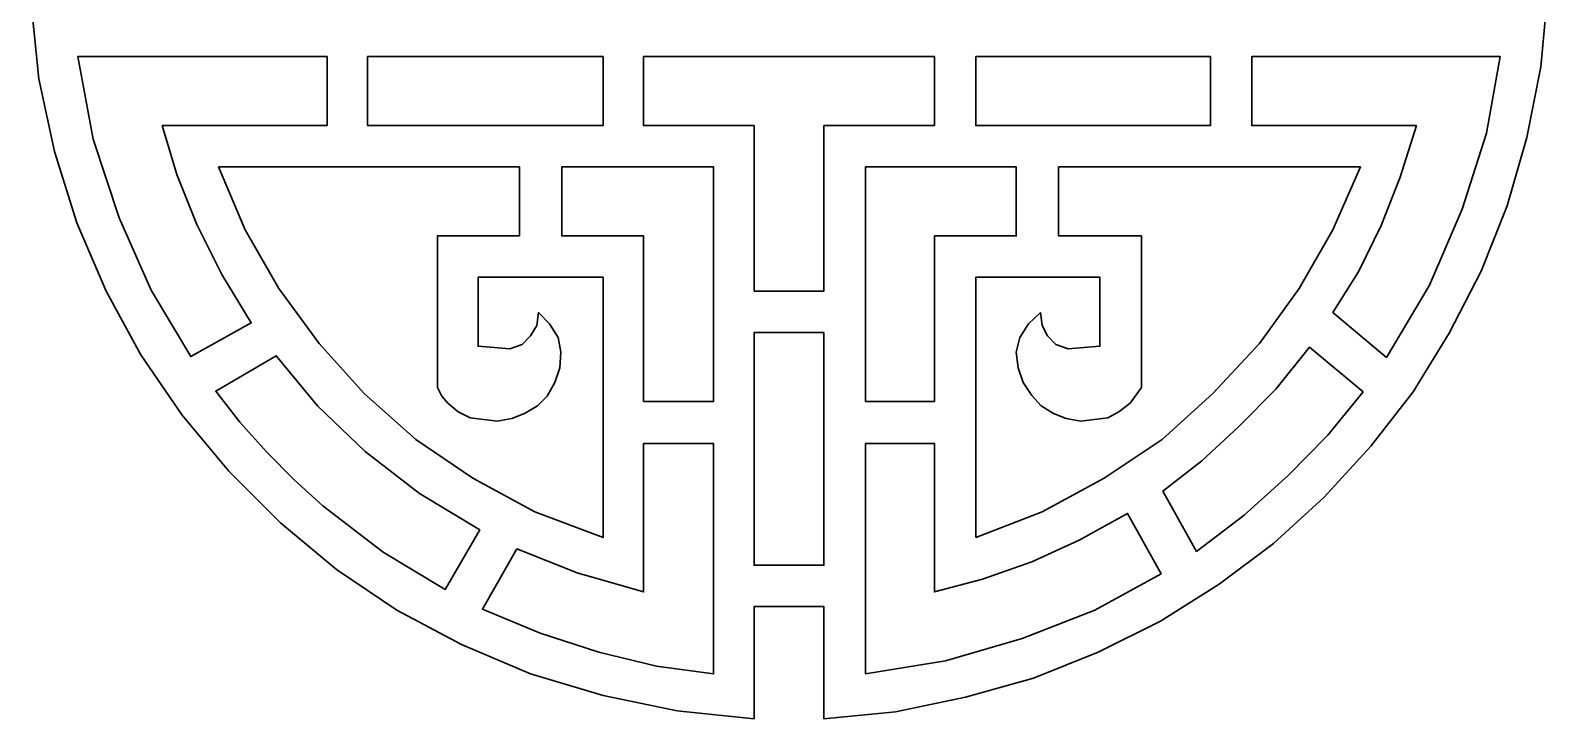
# Model space of a CAD drawing. Header units: centimetres. Extents: x 18.31 to 27.22, y 0.09 to 9.
# Drawn here: x 18.31 to 27.22, y 0.09 to 4.13 of the extents above; entities that cross this region are included whole.
import ezdxf

# ---------------------------------------------------------------- set-up
doc = ezdxf.new("R2010")
doc.units = ezdxf.units.CM
doc.header["$MEASUREMENT"] = 0
doc.layers.add('layer 1', color=7, linetype='Continuous')

msp = doc.modelspace()

# ---------------------------------------------------------------- linework, layer by layer
at = {"layer": 'layer 1', "lineweight": 30}
for points, knots in [([(22.96891, 9.00077), (22.96891, 9.00077), (23.4195, 8.96026), (23.4195, 8.96026), (23.4195, 8.96026), (23.4195, 8.96026), (23.85997, 8.8742), (23.85997, 8.8742), (23.85997, 8.8742), (23.85997, 8.8742), (24.28018, 8.73752), (24.28018, 8.73752), (24.28018, 8.73752), (24.28018, 8.73752), (24.68521, 8.57551), (24.68521, 8.57551), (24.68521, 8.57551), (24.68521, 8.57551), (25.06492, 8.36791), (25.06492, 8.36791), (25.06492, 8.36791), (25.06492, 8.36791), (25.41932, 8.12492), (25.41932, 8.12492), (25.41932, 8.12492), (25.41932, 8.12492), (25.7484, 7.85152), (25.7484, 7.85152), (25.7484, 7.85152), (25.7484, 7.85152), (26.05217, 7.54774), (26.05217, 7.54774), (26.05217, 7.54774), (26.05217, 7.54774), (26.32556, 7.21867), (26.32556, 7.21867), (26.32556, 7.21867), (26.32556, 7.21867), (26.56858, 6.86425), (26.56858, 6.86425), (26.56858, 6.86425), (26.56858, 6.86425), (26.77616, 6.4896), (26.77616, 6.4896), (26.77616, 6.4896), (26.77616, 6.4896), (26.94323, 6.09472), (26.94323, 6.09472), (26.94323, 6.09472), (26.94323, 6.09472), (27.07486, 5.67955), (27.07486, 5.67955), (27.07486, 5.67955), (27.07486, 5.67955), (27.166, 5.24414), (27.166, 5.24414), (27.166, 5.24414), (27.166, 5.24414), (27.21156, 4.80368), (27.21156, 4.80368), (27.21156, 4.80368), (27.21156, 4.80368), (27.21662, 4.34296), (27.21662, 4.34296), (27.21662, 4.34296), (27.21662, 4.34296), (27.17612, 3.91768), (27.17612, 3.91768), (27.17612, 3.91768), (27.17612, 3.91768), (27.09511, 3.50255), (27.09511, 3.50255), (27.09511, 3.50255), (27.09511, 3.50255), (26.97867, 3.10257), (26.97867, 3.10257), (26.97867, 3.10257), (26.97867, 3.10257), (26.82678, 2.71781), (26.82678, 2.71781), (26.82678, 2.71781), (26.82678, 2.71781), (26.63946, 2.35327), (26.63946, 2.35327), (26.63946, 2.35327), (26.63946, 2.35327), (26.42682, 2.00902), (26.42682, 2.00902), (26.42682, 2.00902), (26.42682, 2.00902), (26.17874, 1.69004), (26.17874, 1.69004), (26.17874, 1.69004), (26.17874, 1.69004), (25.90535, 1.39135), (25.90535, 1.39135), (25.90535, 1.39135), (25.90535, 1.39135), (25.60664, 1.11794), (25.60664, 1.11794), (25.60664, 1.11794), (25.60664, 1.11794), (25.28768, 0.87998), (25.28768, 0.87998), (25.28768, 0.87998), (25.28768, 0.87998), (24.94341, 0.66228), (24.94341, 0.66228), (24.94341, 0.66228), (24.94341, 0.66228), (24.57889, 0.48002), (24.57889, 0.48002), (24.57889, 0.48002), (24.57889, 0.48002), (24.19917, 0.32814), (24.19917, 0.32814), (24.19917, 0.32814), (24.19917, 0.32814), (23.79921, 0.21675), (23.79921, 0.21675), (23.79921, 0.21675), (23.79921, 0.21675), (23.38912, 0.13068), (23.38912, 0.13068), (23.38912, 0.13068), (23.38912, 0.13068), (22.96891, 0.09018), (22.96891, 0.09018), (22.96891, 0.09018), (22.96891, 0.09018), (22.96891, 0.74835), (22.96891, 0.74835), (22.96891, 0.74835), (22.96891, 0.74835), (22.55882, 0.74835), (22.55882, 0.74835), (22.55882, 0.74835), (22.55882, 0.74835), (22.55882, 0.09018), (22.55882, 0.09018), (22.55882, 0.09018), (22.55882, 0.09018), (22.10823, 0.13575), (22.10823, 0.13575), (22.10823, 0.13575), (22.10823, 0.13575), (21.67282, 0.22688), (21.67282, 0.22688), (21.67282, 0.22688), (21.67282, 0.22688), (21.24754, 0.35345), (21.24754, 0.35345), (21.24754, 0.35345), (21.24754, 0.35345), (20.84252, 0.52559), (20.84252, 0.52559), (20.84252, 0.52559), (20.84252, 0.52559), (20.46281, 0.7281), (20.46281, 0.7281), (20.46281, 0.7281), (20.46281, 0.7281), (20.10841, 0.96605), (20.10841, 0.96605), (20.10841, 0.96605), (20.10841, 0.96605), (19.77932, 1.23945), (19.77932, 1.23945), (19.77932, 1.23945), (19.77932, 1.23945), (19.47555, 1.54322), (19.47555, 1.54322), (19.47555, 1.54322), (19.47555, 1.54322), (19.20216, 1.8723), (19.20216, 1.8723), (19.20216, 1.8723), (19.20216, 1.8723), (18.95914, 2.2267), (18.95914, 2.2267), (18.95914, 2.2267), (18.95914, 2.2267), (18.75663, 2.60137), (18.75663, 2.60137), (18.75663, 2.60137), (18.75663, 2.60137), (18.5845, 3.00133), (18.5845, 3.00133), (18.5845, 3.00133), (18.5845, 3.00133), (18.45286, 3.42155), (18.45286, 3.42155), (18.45286, 3.42155), (18.45286, 3.42155), (18.36173, 3.8468), (18.36173, 3.8468), (18.36173, 3.8468), (18.36173, 3.8468), (18.31616, 4.29233), (18.31616, 4.29233), (18.31616, 4.29233), (18.31616, 4.29233), (18.3111, 4.75305), (18.3111, 4.75305), (18.3111, 4.75305), (18.3111, 4.75305), (18.35161, 5.17835), (18.35161, 5.17835), (18.35161, 5.17835), (18.35161, 5.17835), (18.43767, 5.58842), (18.43767, 5.58842), (18.43767, 5.58842), (18.43767, 5.58842), (18.54906, 5.99346), (18.54906, 5.99346), (18.54906, 5.99346), (18.54906, 5.99346), (18.70094, 6.37316), (18.70094, 6.37316), (18.70094, 6.37316), (18.70094, 6.37316), (18.88827, 6.7377), (18.88827, 6.7377), (18.88827, 6.7377), (18.88827, 6.7377), (19.10597, 7.08195), (19.10597, 7.08195), (19.10597, 7.08195), (19.10597, 7.08195), (19.34392, 7.40093), (19.34392, 7.40093), (19.34392, 7.40093), (19.34392, 7.40093), (19.62238, 7.69964), (19.62238, 7.69964), (19.62238, 7.69964), (19.62238, 7.69964), (19.92108, 7.97303), (19.92108, 7.97303), (19.92108, 7.97303), (19.92108, 7.97303), (20.24004, 8.21097), (20.24004, 8.21097), (20.24004, 8.21097), (20.24004, 8.21097), (20.58431, 8.42866), (20.58431, 8.42866), (20.58431, 8.42866), (20.58431, 8.42866), (20.94884, 8.61601), (20.94884, 8.61601), (20.94884, 8.61601), (20.94884, 8.61601), (21.33361, 8.76282), (21.33361, 8.76282), (21.33361, 8.76282), (21.33361, 8.76282), (21.72851, 8.88432), (21.72851, 8.88432), (21.72851, 8.88432), (21.72851, 8.88432), (22.1386, 8.96026), (22.1386, 8.96026), (22.1386, 8.96026), (22.1386, 8.96026), (22.55882, 9.00077), (22.55882, 9.00077), (22.55882, 9.00077), (22.55882, 9.00077), (22.55882, 8.34262), (22.55882, 8.34262), (22.55882, 8.34262), (22.55882, 8.34262), (22.96891, 8.34262), (22.96891, 8.34262), (22.96891, 8.34262), (22.96891, 8.34262), (22.96891, 9.00077), (22.96891, 9.00077)], [0, 0, 0, 0, 0.0140845, 0.0140845, 0.0140845, 0.0140845, 0.028169, 0.028169, 0.028169, 0.028169, 0.0422535, 0.0422535, 0.0422535, 0.0422535, 0.056338, 0.056338, 0.056338, 0.056338, 0.0704225, 0.0704225, 0.0704225, 0.0704225, 0.084507, 0.084507, 0.084507, 0.084507, 0.0985915, 0.0985915, 0.0985915, 0.0985915, 0.1126761, 0.1126761, 0.1126761, 0.1126761, 0.1267606, 0.1267606, 0.1267606, 0.1267606, 0.1408451, 0.1408451, 0.1408451, 0.1408451, 0.1549296, 0.1549296, 0.1549296, 0.1549296, 0.1690141, 0.1690141, 0.1690141, 0.1690141, 0.1830986, 0.1830986, 0.1830986, 0.1830986, 0.1971831, 0.1971831, 0.1971831, 0.1971831, 0.2112676, 0.2112676, 0.2112676, 0.2112676, 0.2253521, 0.2253521, 0.2253521, 0.2253521, 0.2394366, 0.2394366, 0.2394366, 0.2394366, 0.2535211, 0.2535211, 0.2535211, 0.2535211, 0.2676056, 0.2676056, 0.2676056, 0.2676056, 0.2816901, 0.2816901, 0.2816901, 0.2816901, 0.2957746, 0.2957746, 0.2957746, 0.2957746, 0.3098592, 0.3098592, 0.3098592, 0.3098592, 0.3239437, 0.3239437, 0.3239437, 0.3239437, 0.3380282, 0.3380282, 0.3380282, 0.3380282, 0.3521127, 0.3521127, 0.3521127, 0.3521127, 0.3661972, 0.3661972, 0.3661972, 0.3661972, 0.3802817, 0.3802817, 0.3802817, 0.3802817, 0.3943662, 0.3943662, 0.3943662, 0.3943662, 0.4084507, 0.4084507, 0.4084507, 0.4084507, 0.4225352, 0.4225352, 0.4225352, 0.4225352, 0.4366197, 0.4366197, 0.4366197, 0.4366197, 0.4507042, 0.4507042, 0.4507042, 0.4507042, 0.4647887, 0.4647887, 0.4647887, 0.4647887, 0.4788732, 0.4788732, 0.4788732, 0.4788732, 0.4929577, 0.4929577, 0.4929577, 0.4929577, 0.5070423, 0.5070423, 0.5070423, 0.5070423, 0.5211268, 0.5211268, 0.5211268, 0.5211268, 0.5352113, 0.5352113, 0.5352113, 0.5352113, 0.5492958, 0.5492958, 0.5492958, 0.5492958, 0.5633803, 0.5633803, 0.5633803, 0.5633803, 0.5774648, 0.5774648, 0.5774648, 0.5774648, 0.5915493, 0.5915493, 0.5915493, 0.5915493, 0.6056338, 0.6056338, 0.6056338, 0.6056338, 0.6197183, 0.6197183, 0.6197183, 0.6197183, 0.6338028, 0.6338028, 0.6338028, 0.6338028, 0.6478873, 0.6478873, 0.6478873, 0.6478873, 0.6619718, 0.6619718, 0.6619718, 0.6619718, 0.6760563, 0.6760563, 0.6760563, 0.6760563, 0.6901408, 0.6901408, 0.6901408, 0.6901408, 0.7042254, 0.7042254, 0.7042254, 0.7042254, 0.7183099, 0.7183099, 0.7183099, 0.7183099, 0.7323944, 0.7323944, 0.7323944, 0.7323944, 0.7464789, 0.7464789, 0.7464789, 0.7464789, 0.7605634, 0.7605634, 0.7605634, 0.7605634, 0.7746479, 0.7746479, 0.7746479, 0.7746479, 0.7887324, 0.7887324, 0.7887324, 0.7887324, 0.8028169, 0.8028169, 0.8028169, 0.8028169, 0.8169014, 0.8169014, 0.8169014, 0.8169014, 0.8309859, 0.8309859, 0.8309859, 0.8309859, 0.8450704, 0.8450704, 0.8450704, 0.8450704, 0.8591549, 0.8591549, 0.8591549, 0.8591549, 0.8732394, 0.8732394, 0.8732394, 0.8732394, 0.8873239, 0.8873239, 0.8873239, 0.8873239, 0.9014085, 0.9014085, 0.9014085, 0.9014085, 0.915493, 0.915493, 0.915493, 0.915493, 0.9295775, 0.9295775, 0.9295775, 0.9295775, 0.943662, 0.943662, 0.943662, 0.943662, 0.9577465, 0.9577465, 0.9577465, 0.9577465, 0.971831, 0.971831, 0.971831, 0.971831, 1, 1, 1, 1]), ([(19.08572, 3.57343), (19.08572, 3.57343), (20.05272, 3.57343), (20.05272, 3.57343), (20.05272, 3.57343), (20.05272, 3.57343), (20.05272, 3.97844), (20.05272, 3.97844), (20.05272, 3.97844), (20.05272, 3.97844), (18.58956, 3.97844), (18.58956, 3.97844), (18.58956, 3.97844), (18.58956, 3.97844), (18.68069, 3.49242), (18.68069, 3.49242), (18.68069, 3.49242), (18.68069, 3.49242), (18.83257, 3.03171), (18.83257, 3.03171), (18.83257, 3.03171), (18.83257, 3.03171), (19.0199, 2.60643), (19.0199, 2.60643), (19.0199, 2.60643), (19.0199, 2.60643), (19.25279, 2.21657), (19.25279, 2.21657), (19.25279, 2.21657), (19.25279, 2.21657), (19.60719, 2.41402), (19.60719, 2.41402), (19.60719, 2.41402), (19.60719, 2.41402), (19.43505, 2.69756), (19.43505, 2.69756), (19.43505, 2.69756), (19.43505, 2.69756), (19.28823, 2.99121), (19.28823, 2.99121), (19.28823, 2.99121), (19.28823, 2.99121), (19.17178, 3.28483), (19.17178, 3.28483), (19.17178, 3.28483), (19.17178, 3.28483), (19.08572, 3.57343), (19.08572, 3.57343)], [0, 0, 0, 0, 0.0769231, 0.0769231, 0.0769231, 0.0769231, 0.1538462, 0.1538462, 0.1538462, 0.1538462, 0.2307692, 0.2307692, 0.2307692, 0.2307692, 0.3076923, 0.3076923, 0.3076923, 0.3076923, 0.3846154, 0.3846154, 0.3846154, 0.3846154, 0.4615385, 0.4615385, 0.4615385, 0.4615385, 0.5384615, 0.5384615, 0.5384615, 0.5384615, 0.6153846, 0.6153846, 0.6153846, 0.6153846, 0.6923077, 0.6923077, 0.6923077, 0.6923077, 0.7692308, 0.7692308, 0.7692308, 0.7692308, 0.8461538, 0.8461538, 0.8461538, 0.8461538, 1, 1, 1, 1]), ([(21.67282, 3.57343), (21.67282, 3.57343), (21.67282, 3.97844), (21.67282, 3.97844), (21.67282, 3.97844), (21.67282, 3.97844), (20.29067, 3.97844), (20.29067, 3.97844), (20.29067, 3.97844), (20.29067, 3.97844), (20.29067, 3.57343), (20.29067, 3.57343), (20.29067, 3.57343), (20.29067, 3.57343), (21.67282, 3.57343), (21.67282, 3.57343)], [0, 0, 0, 0, 0.2, 0.2, 0.2, 0.2, 0.4, 0.4, 0.4, 0.4, 0.6, 0.6, 0.6, 0.6, 1, 1, 1, 1]), ([(22.55882, 2.60137), (22.55882, 2.60137), (22.96891, 2.60137), (22.96891, 2.60137), (22.96891, 2.60137), (22.96891, 2.60137), (22.96891, 3.57343), (22.96891, 3.57343), (22.96891, 3.57343), (22.96891, 3.57343), (23.61695, 3.57343), (23.61695, 3.57343), (23.61695, 3.57343), (23.61695, 3.57343), (23.61695, 3.97844), (23.61695, 3.97844), (23.61695, 3.97844), (23.61695, 3.97844), (21.91077, 3.97844), (21.91077, 3.97844), (21.91077, 3.97844), (21.91077, 3.97844), (21.91077, 3.57343), (21.91077, 3.57343), (21.91077, 3.57343), (21.91077, 3.57343), (22.55882, 3.57343), (22.55882, 3.57343), (22.55882, 3.57343), (22.55882, 3.57343), (22.55882, 2.60137), (22.55882, 2.60137)], [0, 0, 0, 0, 0.1111111, 0.1111111, 0.1111111, 0.1111111, 0.2222222, 0.2222222, 0.2222222, 0.2222222, 0.3333333, 0.3333333, 0.3333333, 0.3333333, 0.4444444, 0.4444444, 0.4444444, 0.4444444, 0.5555556, 0.5555556, 0.5555556, 0.5555556, 0.6666667, 0.6666667, 0.6666667, 0.6666667, 0.7777778, 0.7777778, 0.7777778, 0.7777778, 1, 1, 1, 1]), ([(23.85997, 3.97844), (23.85997, 3.97844), (23.85997, 3.57343), (23.85997, 3.57343), (23.85997, 3.57343), (23.85997, 3.57343), (25.23705, 3.57343), (25.23705, 3.57343), (25.23705, 3.57343), (25.23705, 3.57343), (25.23705, 3.97844), (25.23705, 3.97844), (25.23705, 3.97844), (25.23705, 3.97844), (23.85997, 3.97844), (23.85997, 3.97844)], [0, 0, 0, 0, 0.2, 0.2, 0.2, 0.2, 0.4, 0.4, 0.4, 0.4, 0.6, 0.6, 0.6, 0.6, 1, 1, 1, 1]), ([(26.44707, 3.57343), (26.44707, 3.57343), (26.35088, 3.26966), (26.35088, 3.26966), (26.35088, 3.26966), (26.35088, 3.26966), (26.23949, 2.98612), (26.23949, 2.98612), (26.23949, 2.98612), (26.23949, 2.98612), (26.10786, 2.71781), (26.10786, 2.71781), (26.10786, 2.71781), (26.10786, 2.71781), (25.95598, 2.47478), (25.95598, 2.47478), (25.95598, 2.47478), (25.95598, 2.47478), (26.26987, 2.21151), (26.26987, 2.21151), (26.26987, 2.21151), (26.26987, 2.21151), (26.52301, 2.63681), (26.52301, 2.63681), (26.52301, 2.63681), (26.52301, 2.63681), (26.7154, 3.08232), (26.7154, 3.08232), (26.7154, 3.08232), (26.7154, 3.08232), (26.85716, 3.52785), (26.85716, 3.52785), (26.85716, 3.52785), (26.85716, 3.52785), (26.93817, 3.97844), (26.93817, 3.97844), (26.93817, 3.97844), (26.93817, 3.97844), (25.48007, 3.97844), (25.48007, 3.97844), (25.48007, 3.97844), (25.48007, 3.97844), (25.48007, 3.57343), (25.48007, 3.57343), (25.48007, 3.57343), (25.48007, 3.57343), (26.44707, 3.57343), (26.44707, 3.57343)], [0, 0, 0, 0, 0.0769231, 0.0769231, 0.0769231, 0.0769231, 0.1538462, 0.1538462, 0.1538462, 0.1538462, 0.2307692, 0.2307692, 0.2307692, 0.2307692, 0.3076923, 0.3076923, 0.3076923, 0.3076923, 0.3846154, 0.3846154, 0.3846154, 0.3846154, 0.4615385, 0.4615385, 0.4615385, 0.4615385, 0.5384615, 0.5384615, 0.5384615, 0.5384615, 0.6153846, 0.6153846, 0.6153846, 0.6153846, 0.6923077, 0.6923077, 0.6923077, 0.6923077, 0.7692308, 0.7692308, 0.7692308, 0.7692308, 0.8461538, 0.8461538, 0.8461538, 0.8461538, 1, 1, 1, 1]), ([(19.4148, 3.33042), (19.4148, 3.33042), (21.18173, 3.33042), (21.18173, 3.33042), (21.18173, 3.33042), (21.18173, 3.33042), (21.18173, 2.92537), (21.18173, 2.92537), (21.18173, 2.92537), (21.18173, 2.92537), (20.70076, 2.92537), (20.70076, 2.92537), (20.70076, 2.92537), (20.70076, 2.92537), (20.70076, 2.03433), (20.70076, 2.03433), (20.70076, 2.03433), (20.70076, 2.03433), (20.72607, 1.9837), (20.72607, 1.9837), (20.72607, 1.9837), (20.72607, 1.9837), (20.76151, 1.9432), (20.76151, 1.9432), (20.76151, 1.9432), (20.76151, 1.9432), (20.82227, 1.89255), (20.82227, 1.89255), (20.82227, 1.89255), (20.82227, 1.89255), (20.89315, 1.85711), (20.89315, 1.85711), (20.89315, 1.85711), (20.89315, 1.85711), (21.05009, 1.83686), (21.05009, 1.83686), (21.05009, 1.83686), (21.05009, 1.83686), (21.13616, 1.85205), (21.13616, 1.85205), (21.13616, 1.85205), (21.13616, 1.85205), (21.21211, 1.88243), (21.21211, 1.88243), (21.21211, 1.88243), (21.21211, 1.88243), (21.28805, 1.92799), (21.28805, 1.92799), (21.28805, 1.92799), (21.28805, 1.92799), (21.34374, 1.9837), (21.34374, 1.9837), (21.34374, 1.9837), (21.34374, 1.9837), (21.38931, 2.06471), (21.38931, 2.06471), (21.38931, 2.06471), (21.38931, 2.06471), (21.41968, 2.15076), (21.41968, 2.15076), (21.41968, 2.15076), (21.41968, 2.15076), (21.42474, 2.24189), (21.42474, 2.24189), (21.42474, 2.24189), (21.42474, 2.24189), (21.40955, 2.32795), (21.40955, 2.32795), (21.40955, 2.32795), (21.40955, 2.32795), (21.35893, 2.40896), (21.35893, 2.40896), (21.35893, 2.40896), (21.35893, 2.40896), (21.29311, 2.47478), (21.29311, 2.47478), (21.29311, 2.47478), (21.29311, 2.47478), (21.28298, 2.39883), (21.28298, 2.39883), (21.28298, 2.39883), (21.28298, 2.39883), (21.24754, 2.33808), (21.24754, 2.33808), (21.24754, 2.33808), (21.24754, 2.33808), (21.19692, 2.28745), (21.19692, 2.28745), (21.19692, 2.28745), (21.19692, 2.28745), (21.12603, 2.26214), (21.12603, 2.26214), (21.12603, 2.26214), (21.12603, 2.26214), (20.93871, 2.27733), (20.93871, 2.27733), (20.93871, 2.27733), (20.93871, 2.27733), (20.93871, 2.68237), (20.93871, 2.68237), (20.93871, 2.68237), (20.93871, 2.68237), (21.67282, 2.68237), (21.67282, 2.68237), (21.67282, 2.68237), (21.67282, 2.68237), (21.67282, 1.15338), (21.67282, 1.15338), (21.67282, 1.15338), (21.67282, 1.15338), (21.27286, 1.30528), (21.27286, 1.30528), (21.27286, 1.30528), (21.27286, 1.30528), (20.90834, 1.50271), (20.90834, 1.50271), (20.90834, 1.50271), (20.90834, 1.50271), (20.57419, 1.73054), (20.57419, 1.73054), (20.57419, 1.73054), (20.57419, 1.73054), (20.27042, 1.99889), (20.27042, 1.99889), (20.27042, 1.99889), (20.27042, 1.99889), (20.00715, 2.29251), (20.00715, 2.29251), (20.00715, 2.29251), (20.00715, 2.29251), (19.7692, 2.61656), (19.7692, 2.61656), (19.7692, 2.61656), (19.7692, 2.61656), (19.57175, 2.96083), (19.57175, 2.96083), (19.57175, 2.96083), (19.57175, 2.96083), (19.4148, 3.33042), (19.4148, 3.33042)], [0, 0, 0, 0, 0.0277778, 0.0277778, 0.0277778, 0.0277778, 0.0555556, 0.0555556, 0.0555556, 0.0555556, 0.0833333, 0.0833333, 0.0833333, 0.0833333, 0.1111111, 0.1111111, 0.1111111, 0.1111111, 0.1388889, 0.1388889, 0.1388889, 0.1388889, 0.1666667, 0.1666667, 0.1666667, 0.1666667, 0.1944444, 0.1944444, 0.1944444, 0.1944444, 0.2222222, 0.2222222, 0.2222222, 0.2222222, 0.25, 0.25, 0.25, 0.25, 0.2777778, 0.2777778, 0.2777778, 0.2777778, 0.3055556, 0.3055556, 0.3055556, 0.3055556, 0.3333333, 0.3333333, 0.3333333, 0.3333333, 0.3611111, 0.3611111, 0.3611111, 0.3611111, 0.3888889, 0.3888889, 0.3888889, 0.3888889, 0.4166667, 0.4166667, 0.4166667, 0.4166667, 0.4444444, 0.4444444, 0.4444444, 0.4444444, 0.4722222, 0.4722222, 0.4722222, 0.4722222, 0.5, 0.5, 0.5, 0.5, 0.5277778, 0.5277778, 0.5277778, 0.5277778, 0.5555556, 0.5555556, 0.5555556, 0.5555556, 0.5833333, 0.5833333, 0.5833333, 0.5833333, 0.6111111, 0.6111111, 0.6111111, 0.6111111, 0.6388889, 0.6388889, 0.6388889, 0.6388889, 0.6666667, 0.6666667, 0.6666667, 0.6666667, 0.6944444, 0.6944444, 0.6944444, 0.6944444, 0.7222222, 0.7222222, 0.7222222, 0.7222222, 0.75, 0.75, 0.75, 0.75, 0.7777778, 0.7777778, 0.7777778, 0.7777778, 0.8055556, 0.8055556, 0.8055556, 0.8055556, 0.8333333, 0.8333333, 0.8333333, 0.8333333, 0.8611111, 0.8611111, 0.8611111, 0.8611111, 0.8888889, 0.8888889, 0.8888889, 0.8888889, 0.9166667, 0.9166667, 0.9166667, 0.9166667, 0.9444444, 0.9444444, 0.9444444, 0.9444444, 1, 1, 1, 1]), ([(21.91077, 1.95333), (21.91077, 1.95333), (22.32086, 1.95333), (22.32086, 1.95333), (22.32086, 1.95333), (22.32086, 1.95333), (22.32086, 3.33042), (22.32086, 3.33042), (22.32086, 3.33042), (22.32086, 3.33042), (21.4298, 3.33042), (21.4298, 3.33042), (21.4298, 3.33042), (21.4298, 3.33042), (21.4298, 2.92537), (21.4298, 2.92537), (21.4298, 2.92537), (21.4298, 2.92537), (21.91077, 2.92537), (21.91077, 2.92537), (21.91077, 2.92537), (21.91077, 2.92537), (21.91077, 1.95333), (21.91077, 1.95333)], [0, 0, 0, 0, 0.1428571, 0.1428571, 0.1428571, 0.1428571, 0.2857143, 0.2857143, 0.2857143, 0.2857143, 0.4285714, 0.4285714, 0.4285714, 0.4285714, 0.5714286, 0.5714286, 0.5714286, 0.5714286, 0.7142857, 0.7142857, 0.7142857, 0.7142857, 1, 1, 1, 1]), ([(23.21192, 1.95333), (23.21192, 1.95333), (23.61695, 1.95333), (23.61695, 1.95333), (23.61695, 1.95333), (23.61695, 1.95333), (23.61695, 2.92537), (23.61695, 2.92537), (23.61695, 2.92537), (23.61695, 2.92537), (24.09792, 2.92537), (24.09792, 2.92537), (24.09792, 2.92537), (24.09792, 2.92537), (24.09792, 3.33042), (24.09792, 3.33042), (24.09792, 3.33042), (24.09792, 3.33042), (23.21192, 3.33042), (23.21192, 3.33042), (23.21192, 3.33042), (23.21192, 3.33042), (23.21192, 1.95333), (23.21192, 1.95333)], [0, 0, 0, 0, 0.1428571, 0.1428571, 0.1428571, 0.1428571, 0.2857143, 0.2857143, 0.2857143, 0.2857143, 0.4285714, 0.4285714, 0.4285714, 0.4285714, 0.5714286, 0.5714286, 0.5714286, 0.5714286, 0.7142857, 0.7142857, 0.7142857, 0.7142857, 1, 1, 1, 1]), ([(23.85997, 1.15338), (23.85997, 1.15338), (24.2498, 1.30528), (24.2498, 1.30528), (24.2498, 1.30528), (24.2498, 1.30528), (24.61433, 1.50271), (24.61433, 1.50271), (24.61433, 1.50271), (24.61433, 1.50271), (24.95354, 1.73054), (24.95354, 1.73054), (24.95354, 1.73054), (24.95354, 1.73054), (25.25225, 1.99889), (25.25225, 1.99889), (25.25225, 1.99889), (25.25225, 1.99889), (25.52564, 2.29251), (25.52564, 2.29251), (25.52564, 2.29251), (25.52564, 2.29251), (25.75853, 2.61656), (25.75853, 2.61656), (25.75853, 2.61656), (25.75853, 2.61656), (25.95598, 2.96083), (25.95598, 2.96083), (25.95598, 2.96083), (25.95598, 2.96083), (26.11799, 3.33042), (26.11799, 3.33042), (26.11799, 3.33042), (26.11799, 3.33042), (24.346, 3.33042), (24.346, 3.33042), (24.346, 3.33042), (24.346, 3.33042), (24.346, 2.92537), (24.346, 2.92537), (24.346, 2.92537), (24.346, 2.92537), (24.83203, 2.92537), (24.83203, 2.92537), (24.83203, 2.92537), (24.83203, 2.92537), (24.83203, 2.03433), (24.83203, 2.03433), (24.83203, 2.03433), (24.83203, 2.03433), (24.76621, 1.9432), (24.76621, 1.9432), (24.76621, 1.9432), (24.76621, 1.9432), (24.7004, 1.89255), (24.7004, 1.89255), (24.7004, 1.89255), (24.7004, 1.89255), (24.63458, 1.85711), (24.63458, 1.85711), (24.63458, 1.85711), (24.63458, 1.85711), (24.47763, 1.83686), (24.47763, 1.83686), (24.47763, 1.83686), (24.47763, 1.83686), (24.39156, 1.85205), (24.39156, 1.85205), (24.39156, 1.85205), (24.39156, 1.85205), (24.31562, 1.88243), (24.31562, 1.88243), (24.31562, 1.88243), (24.31562, 1.88243), (24.24474, 1.92799), (24.24474, 1.92799), (24.24474, 1.92799), (24.24474, 1.92799), (24.18905, 1.98877), (24.18905, 1.98877), (24.18905, 1.98877), (24.18905, 1.98877), (24.13842, 2.06471), (24.13842, 2.06471), (24.13842, 2.06471), (24.13842, 2.06471), (24.10804, 2.15076), (24.10804, 2.15076), (24.10804, 2.15076), (24.10804, 2.15076), (24.09792, 2.24189), (24.09792, 2.24189), (24.09792, 2.24189), (24.09792, 2.24189), (24.11817, 2.32795), (24.11817, 2.32795), (24.11817, 2.32795), (24.11817, 2.32795), (24.1688, 2.40896), (24.1688, 2.40896), (24.1688, 2.40896), (24.1688, 2.40896), (24.23968, 2.47478), (24.23968, 2.47478), (24.23968, 2.47478), (24.23968, 2.47478), (24.2498, 2.39883), (24.2498, 2.39883), (24.2498, 2.39883), (24.2498, 2.39883), (24.28018, 2.33808), (24.28018, 2.33808), (24.28018, 2.33808), (24.28018, 2.33808), (24.33081, 2.28745), (24.33081, 2.28745), (24.33081, 2.28745), (24.33081, 2.28745), (24.40169, 2.26214), (24.40169, 2.26214), (24.40169, 2.26214), (24.40169, 2.26214), (24.58901, 2.27733), (24.58901, 2.27733), (24.58901, 2.27733), (24.58901, 2.27733), (24.58901, 2.68237), (24.58901, 2.68237), (24.58901, 2.68237), (24.58901, 2.68237), (23.85997, 2.68237), (23.85997, 2.68237), (23.85997, 2.68237), (23.85997, 2.68237), (23.85997, 1.15338), (23.85997, 1.15338)], [0, 0, 0, 0, 0.0285714, 0.0285714, 0.0285714, 0.0285714, 0.0571429, 0.0571429, 0.0571429, 0.0571429, 0.0857143, 0.0857143, 0.0857143, 0.0857143, 0.1142857, 0.1142857, 0.1142857, 0.1142857, 0.1428571, 0.1428571, 0.1428571, 0.1428571, 0.1714286, 0.1714286, 0.1714286, 0.1714286, 0.2, 0.2, 0.2, 0.2, 0.2285714, 0.2285714, 0.2285714, 0.2285714, 0.2571429, 0.2571429, 0.2571429, 0.2571429, 0.2857143, 0.2857143, 0.2857143, 0.2857143, 0.3142857, 0.3142857, 0.3142857, 0.3142857, 0.3428571, 0.3428571, 0.3428571, 0.3428571, 0.3714286, 0.3714286, 0.3714286, 0.3714286, 0.4, 0.4, 0.4, 0.4, 0.4285714, 0.4285714, 0.4285714, 0.4285714, 0.4571429, 0.4571429, 0.4571429, 0.4571429, 0.4857143, 0.4857143, 0.4857143, 0.4857143, 0.5142857, 0.5142857, 0.5142857, 0.5142857, 0.5428571, 0.5428571, 0.5428571, 0.5428571, 0.5714286, 0.5714286, 0.5714286, 0.5714286, 0.6, 0.6, 0.6, 0.6, 0.6285714, 0.6285714, 0.6285714, 0.6285714, 0.6571429, 0.6571429, 0.6571429, 0.6571429, 0.6857143, 0.6857143, 0.6857143, 0.6857143, 0.7142857, 0.7142857, 0.7142857, 0.7142857, 0.7428571, 0.7428571, 0.7428571, 0.7428571, 0.7714286, 0.7714286, 0.7714286, 0.7714286, 0.8, 0.8, 0.8, 0.8, 0.8285714, 0.8285714, 0.8285714, 0.8285714, 0.8571429, 0.8571429, 0.8571429, 0.8571429, 0.8857143, 0.8857143, 0.8857143, 0.8857143, 0.9142857, 0.9142857, 0.9142857, 0.9142857, 0.9428571, 0.9428571, 0.9428571, 0.9428571, 1, 1, 1, 1]), ([(22.96891, 2.35833), (22.96891, 2.35833), (22.55882, 2.35833), (22.55882, 2.35833), (22.55882, 2.35833), (22.55882, 2.35833), (22.55882, 0.99137), (22.55882, 0.99137), (22.55882, 0.99137), (22.55882, 0.99137), (22.96891, 0.99137), (22.96891, 0.99137), (22.96891, 0.99137), (22.96891, 0.99137), (22.96891, 2.35833), (22.96891, 2.35833)], [0, 0, 0, 0, 0.2, 0.2, 0.2, 0.2, 0.4, 0.4, 0.4, 0.4, 0.6, 0.6, 0.6, 0.6, 1, 1, 1, 1]), ([(25.15605, 1.07237), (25.15605, 1.07237), (25.43451, 1.28501), (25.43451, 1.28501), (25.43451, 1.28501), (25.43451, 1.28501), (25.69271, 1.5179), (25.69271, 1.5179), (25.69271, 1.5179), (25.69271, 1.5179), (25.9256, 1.75585), (25.9256, 1.75585), (25.9256, 1.75585), (25.9256, 1.75585), (26.13318, 2.00902), (26.13318, 2.00902), (26.13318, 2.00902), (26.13318, 2.00902), (25.81928, 2.27226), (25.81928, 2.27226), (25.81928, 2.27226), (25.81928, 2.27226), (25.62183, 2.0242), (25.62183, 2.0242), (25.62183, 2.0242), (25.62183, 2.0242), (25.40413, 1.80648), (25.40413, 1.80648), (25.40413, 1.80648), (25.40413, 1.80648), (25.18643, 1.60397), (25.18643, 1.60397), (25.18643, 1.60397), (25.18643, 1.60397), (24.9586, 1.42679), (24.9586, 1.42679), (24.9586, 1.42679), (24.9586, 1.42679), (25.15605, 1.07237), (25.15605, 1.07237)], [0, 0, 0, 0, 0.0909091, 0.0909091, 0.0909091, 0.0909091, 0.1818182, 0.1818182, 0.1818182, 0.1818182, 0.2727273, 0.2727273, 0.2727273, 0.2727273, 0.3636364, 0.3636364, 0.3636364, 0.3636364, 0.4545455, 0.4545455, 0.4545455, 0.4545455, 0.5454545, 0.5454545, 0.5454545, 0.5454545, 0.6363636, 0.6363636, 0.6363636, 0.6363636, 0.7272727, 0.7272727, 0.7272727, 0.7272727, 0.8181818, 0.8181818, 0.8181818, 0.8181818, 1, 1, 1, 1]), ([(19.75401, 2.22163), (19.75401, 2.22163), (19.39961, 2.01408), (19.39961, 2.01408), (19.39961, 2.01408), (19.39961, 2.01408), (19.75401, 2.22163), (19.75401, 2.22163)], [0, 0, 0, 0, 0.3333333, 0.3333333, 0.3333333, 0.3333333, 1, 1, 1, 1]), ([(19.39961, 2.01408), (19.39961, 2.01408), (19.54137, 1.8318), (19.54137, 1.8318), (19.54137, 1.8318), (19.54137, 1.8318), (19.69832, 1.6546), (19.69832, 1.6546), (19.69832, 1.6546), (19.69832, 1.6546), (19.86033, 1.49259), (19.86033, 1.49259), (19.86033, 1.49259), (19.86033, 1.49259), (20.0274, 1.34072), (20.0274, 1.34072), (20.0274, 1.34072), (20.0274, 1.34072), (20.3818, 1.06731), (20.3818, 1.06731), (20.3818, 1.06731), (20.3818, 1.06731), (20.74632, 0.84961), (20.74632, 0.84961), (20.74632, 0.84961), (20.74632, 0.84961), (20.94884, 1.19894), (20.94884, 1.19894), (20.94884, 1.19894), (20.94884, 1.19894), (20.59444, 1.4116), (20.59444, 1.4116), (20.59444, 1.4116), (20.59444, 1.4116), (20.27548, 1.65966), (20.27548, 1.65966), (20.27548, 1.65966), (20.27548, 1.65966), (19.99703, 1.92799), (19.99703, 1.92799), (19.99703, 1.92799), (19.99703, 1.92799), (19.75401, 2.22163), (19.75401, 2.22163), (19.75401, 2.22163), (19.75401, 2.22163), (19.39961, 2.01408), (19.39961, 2.01408)], [0, 0, 0, 0, 0.0769231, 0.0769231, 0.0769231, 0.0769231, 0.1538462, 0.1538462, 0.1538462, 0.1538462, 0.2307692, 0.2307692, 0.2307692, 0.2307692, 0.3076923, 0.3076923, 0.3076923, 0.3076923, 0.3846154, 0.3846154, 0.3846154, 0.3846154, 0.4615385, 0.4615385, 0.4615385, 0.4615385, 0.5384615, 0.5384615, 0.5384615, 0.5384615, 0.6153846, 0.6153846, 0.6153846, 0.6153846, 0.6923077, 0.6923077, 0.6923077, 0.6923077, 0.7692308, 0.7692308, 0.7692308, 0.7692308, 0.8461538, 0.8461538, 0.8461538, 0.8461538, 1, 1, 1, 1]), ([(21.16654, 1.08756), (21.16654, 1.08756), (20.96403, 0.73316), (20.96403, 0.73316), (20.96403, 0.73316), (20.96403, 0.73316), (21.30323, 0.5914), (21.30323, 0.5914), (21.30323, 0.5914), (21.30323, 0.5914), (21.64751, 0.48002), (21.64751, 0.48002), (21.64751, 0.48002), (21.64751, 0.48002), (21.98672, 0.39901), (21.98672, 0.39901), (21.98672, 0.39901), (21.98672, 0.39901), (22.32086, 0.35345), (22.32086, 0.35345), (22.32086, 0.35345), (22.32086, 0.35345), (22.32086, 1.70523), (22.32086, 1.70523), (22.32086, 1.70523), (22.32086, 1.70523), (21.91077, 1.70523), (21.91077, 1.70523), (21.91077, 1.70523), (21.91077, 1.70523), (21.91077, 0.83442), (21.91077, 0.83442), (21.91077, 0.83442), (21.91077, 0.83442), (21.52094, 0.9458), (21.52094, 0.9458), (21.52094, 0.9458), (21.52094, 0.9458), (21.16654, 1.08756), (21.16654, 1.08756)], [0, 0, 0, 0, 0.0909091, 0.0909091, 0.0909091, 0.0909091, 0.1818182, 0.1818182, 0.1818182, 0.1818182, 0.2727273, 0.2727273, 0.2727273, 0.2727273, 0.3636364, 0.3636364, 0.3636364, 0.3636364, 0.4545455, 0.4545455, 0.4545455, 0.4545455, 0.5454545, 0.5454545, 0.5454545, 0.5454545, 0.6363636, 0.6363636, 0.6363636, 0.6363636, 0.7272727, 0.7272727, 0.7272727, 0.7272727, 0.8181818, 0.8181818, 0.8181818, 0.8181818, 1, 1, 1, 1]), ([(23.21192, 0.35345), (23.21192, 0.35345), (23.21192, 1.70523), (23.21192, 1.70523), (23.21192, 1.70523), (23.21192, 1.70523), (23.61695, 1.70523), (23.61695, 1.70523), (23.61695, 1.70523), (23.61695, 1.70523), (23.61695, 0.83442), (23.61695, 0.83442), (23.61695, 0.83442), (23.61695, 0.83442), (23.90047, 0.91036), (23.90047, 0.91036), (23.90047, 0.91036), (23.90047, 0.91036), (24.18905, 1.01162), (24.18905, 1.01162), (24.18905, 1.01162), (24.18905, 1.01162), (24.46751, 1.13819), (24.46751, 1.13819), (24.46751, 1.13819), (24.46751, 1.13819), (24.75102, 1.29516), (24.75102, 1.29516), (24.75102, 1.29516), (24.75102, 1.29516), (24.94848, 0.94074), (24.94848, 0.94074), (24.94848, 0.94074), (24.94848, 0.94074), (24.55864, 0.7281), (24.55864, 0.7281), (24.55864, 0.7281), (24.55864, 0.7281), (24.13336, 0.56103), (24.13336, 0.56103), (24.13336, 0.56103), (24.13336, 0.56103), (23.68276, 0.42939), (23.68276, 0.42939), (23.68276, 0.42939), (23.68276, 0.42939), (23.21192, 0.35345), (23.21192, 0.35345)], [0, 0, 0, 0, 0.0769231, 0.0769231, 0.0769231, 0.0769231, 0.1538462, 0.1538462, 0.1538462, 0.1538462, 0.2307692, 0.2307692, 0.2307692, 0.2307692, 0.3076923, 0.3076923, 0.3076923, 0.3076923, 0.3846154, 0.3846154, 0.3846154, 0.3846154, 0.4615385, 0.4615385, 0.4615385, 0.4615385, 0.5384615, 0.5384615, 0.5384615, 0.5384615, 0.6153846, 0.6153846, 0.6153846, 0.6153846, 0.6923077, 0.6923077, 0.6923077, 0.6923077, 0.7692308, 0.7692308, 0.7692308, 0.7692308, 0.8461538, 0.8461538, 0.8461538, 0.8461538, 1, 1, 1, 1]), ([(24.9586, 1.42679), (24.9586, 1.42679), (25.15605, 1.07237), (25.15605, 1.07237), (25.15605, 1.07237), (25.15605, 1.07237), (24.9586, 1.42679), (24.9586, 1.42679)], [0, 0, 0, 0, 0.3333333, 0.3333333, 0.3333333, 0.3333333, 1, 1, 1, 1])]:
    msp.add_open_spline(points, degree=3, knots=knots, dxfattribs=at)

doc.saveas('drawing.dxf')
